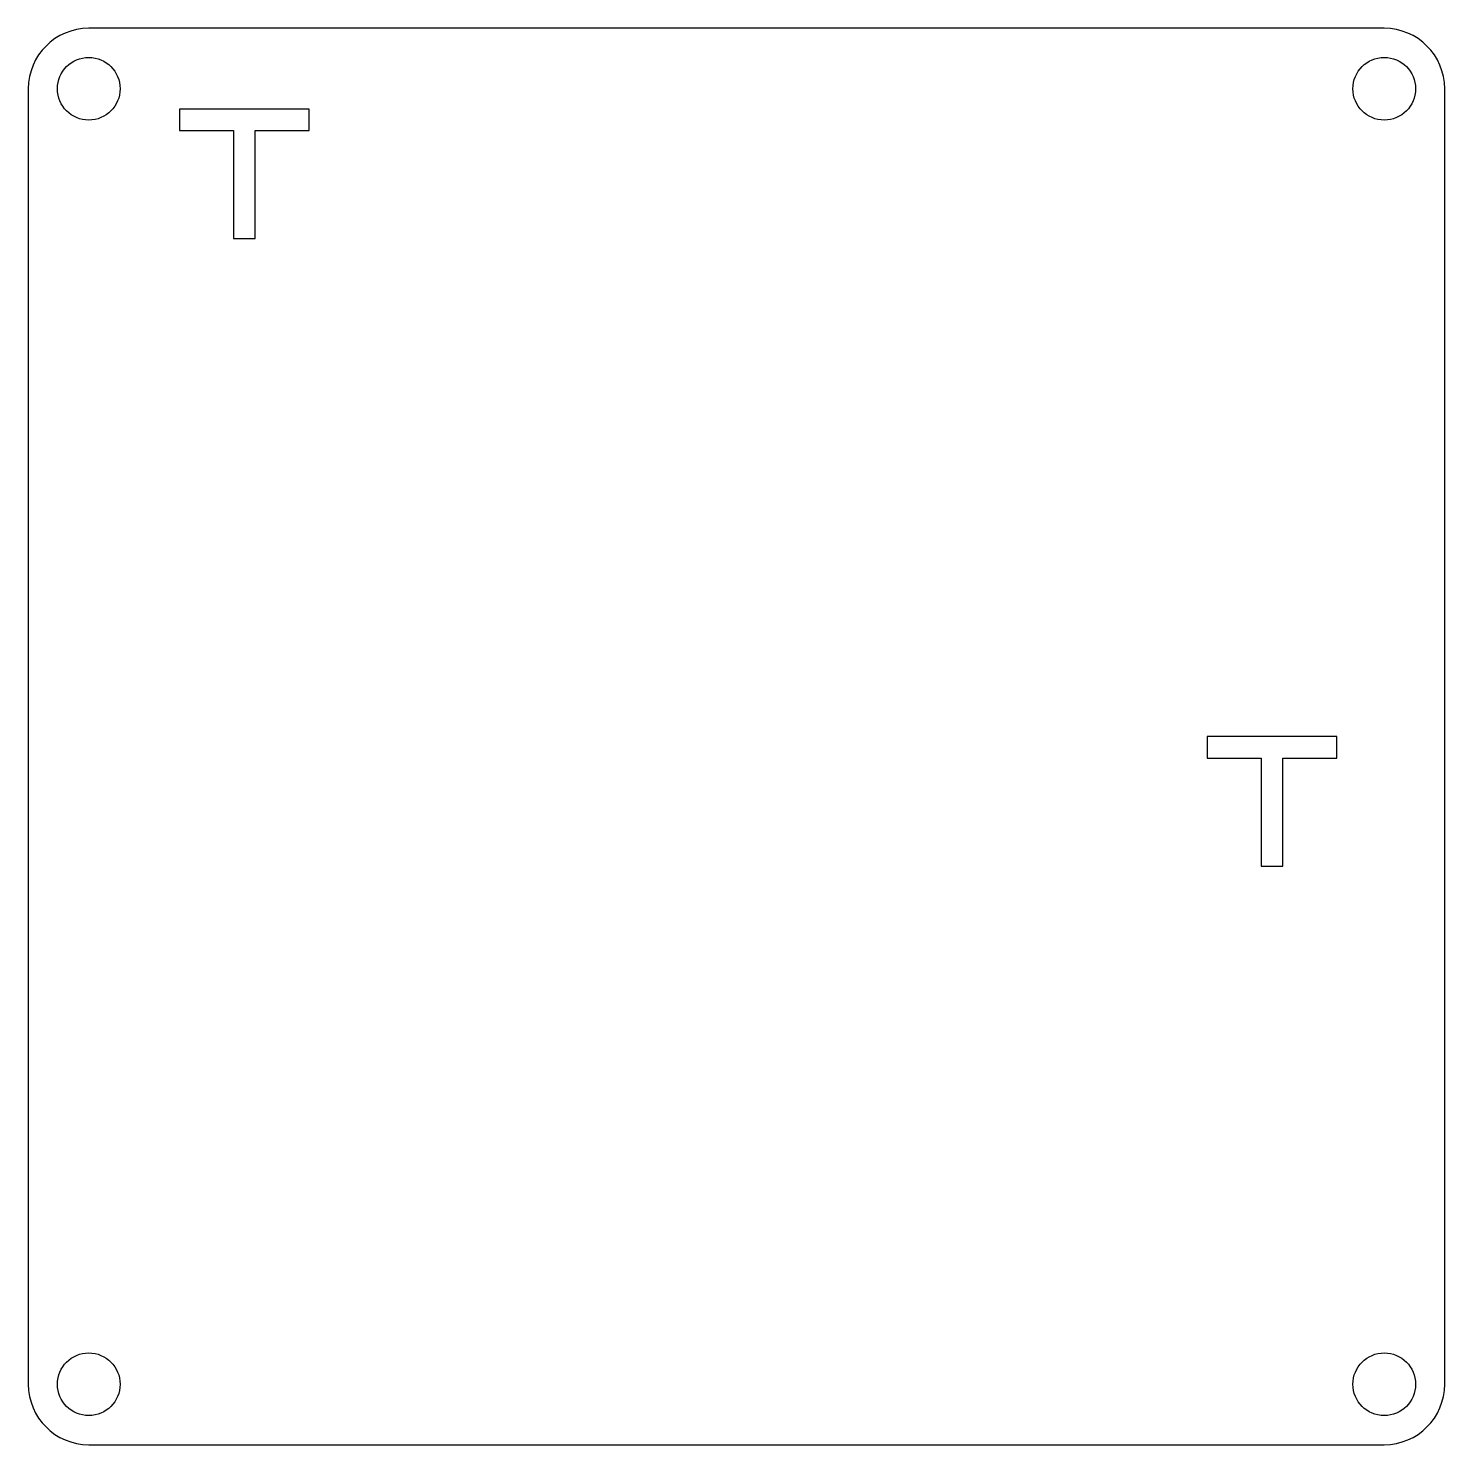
# Model space of a CAD drawing. Header units: millimetres. Extents: x -32.8 to 32.8, y -32.8 to 32.8.
import ezdxf

# ---------------------------------------------------------------- set-up
doc = ezdxf.new("R2010")
doc.units = ezdxf.units.MM

msp = doc.modelspace()

# ---------------------------------------------------------------- linework, layer by layer
at = {"color": 7, "linetype": 'Continuous', "lineweight": 25}
for p, q in [((30, 32.8), (-30, 32.8)), ((-32.8, 30), (-32.8, -30)), ((32.8, -30), (32.8, 30)), ((-25.8, 29.06), (-25.8, 28.06)), ((-19.8, 29.06), (-25.8, 29.06)), ((-19.8, 28.06), (-19.8, 29.06)), ((-25.8, 28.06), (-23.3, 28.06)), ((-23.3, 28.06), (-23.3, 23.06)), ((-22.3, 28.06), (-19.8, 28.06)), ((-22.3, 23.06), (-22.3, 28.06)), ((-23.3, 23.06), (-22.3, 23.06)), ((21.8, 0), (21.8, -1)), ((27.8, 0), (21.8, 0)), ((27.8, -1), (27.8, 0)), ((21.8, -1), (24.3, -1)), ((24.3, -1), (24.3, -6)), ((25.3, -1), (27.8, -1)), ((25.3, -6), (25.3, -1)), ((24.3, -6), (25.3, -6)), ((-30, -32.8), (30, -32.8))]:
    msp.add_line(p, q, dxfattribs=at)
for centre in [(-30, 30), (30, 30), (-30, -30), (30, -30)]:
    msp.add_circle(centre, 1.45, dxfattribs=at)
for centre, start, end in [((-30, 30), 90, 180), ((30, 30), 0, 90), ((-30, -30), 180, 270), ((30, -30), 270, 0)]:
    msp.add_arc(centre, 2.8, start, end, dxfattribs=at)

doc.saveas('drawing.dxf')
